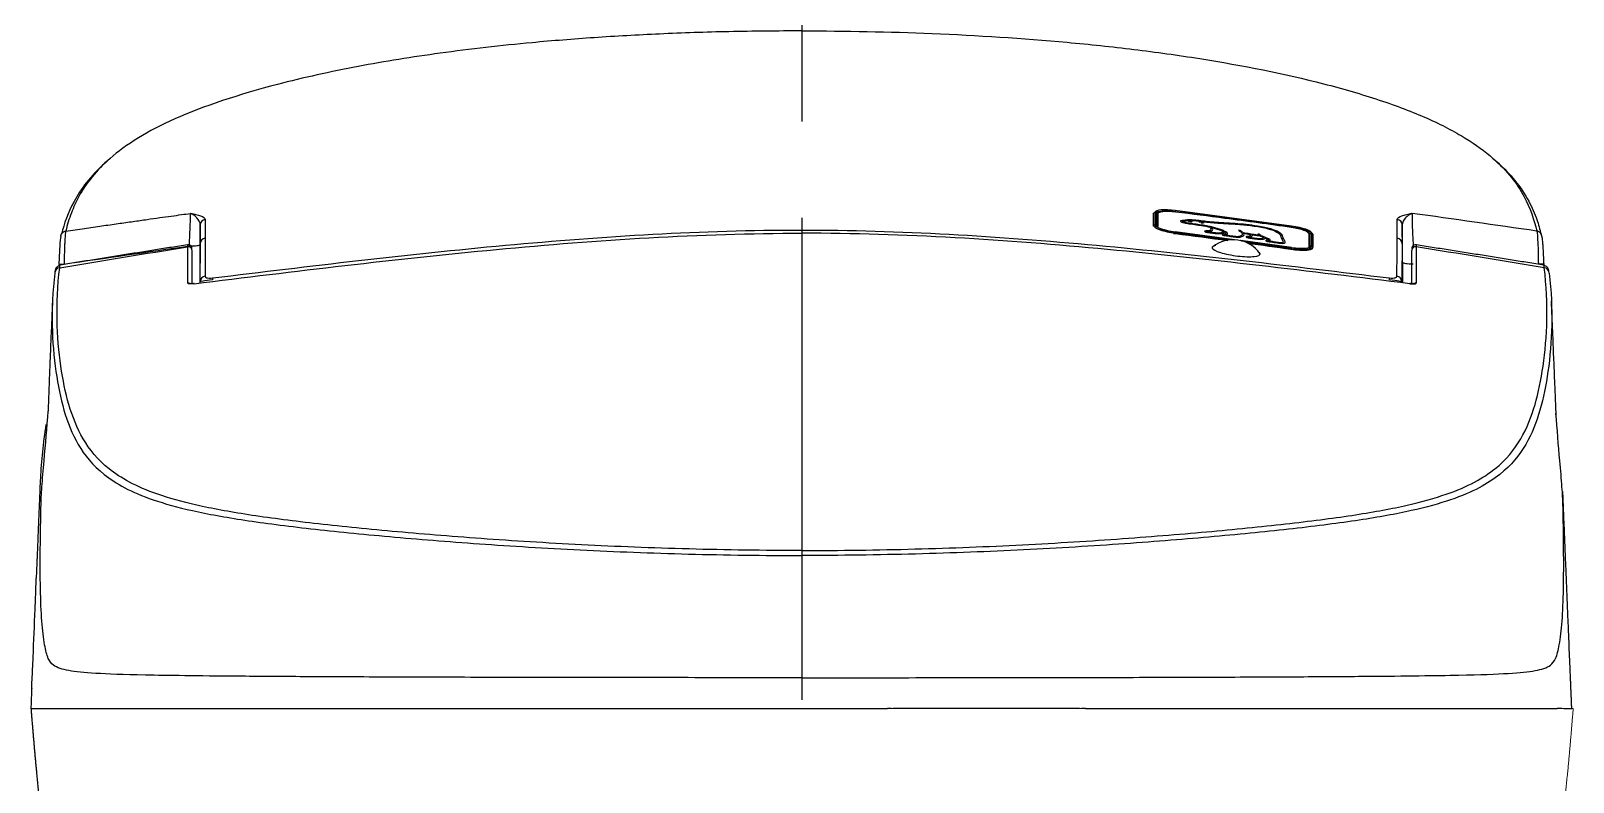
# Model space of a CAD drawing. Extents: x 3004 to 9384, y -52 to 2475.
# Drawn here: x 7948.4 to 8348.8, y 655.8 to 850.7 of the extents above; entities that cross this region are included whole.
import ezdxf

# ---------------------------------------------------------------- set-up
doc = ezdxf.new("R2010")
doc.units = 0
doc.header["$LTSCALE"] = 20
doc.header["$MEASUREMENT"] = 0
doc.linetypes.add('CENTER', pattern=[2, 1.25, -0.25, 0.25, -0.25])
doc.layers.get('0').update_dxf_attribs({"linetype": 'CONTINUOUS'})
doc.layers.add('1', color=7, linetype='CONTINUOUS')

msp = doc.modelspace()

# ---------------------------------------------------------------- linework, layer by layer
at = {"color": 1, "linetype": 'CENTER', "ltscale": 5}
msp.add_line((8148.6, 277.18), (8148.6, 865.82), dxfattribs=at)
at = {"layer": '1', "color": 0, "linetype": 'Continuous'}
for p, q in [((8148.55, 850.72), (8148.55, 850.72)), ((7992.37, 795.51), (7992.28, 785.33)), ((8304.36, 795.51), (8304.45, 785.38)), ((7990.82, 785.17), (7990.79, 785.14)), ((8306.35, 785.14), (8306.32, 785.17)), ((8345.18, 674.9), (8345.18, 674.9))]:
    msp.add_line(p, q, dxfattribs=at)
at = {"layer": '1', "color": 0}
for p, q in [((8239.94, 800.09), (8239.94, 803.4)), ((8240.28, 803.69), (8240.28, 800.38)), ((8240.38, 800.37), (8240.38, 803.68)), ((8240.64, 803.39), (8240.64, 800.08)), ((8245.48, 804.1), (8245.44, 803.81)), ((8275.68, 800.08), (8245.48, 804.13)), ((8245.48, 804.12), (8245.48, 804.13)), ((8275.68, 800.07), (8245.48, 804.12)), ((8245.48, 804.1), (8275.68, 800.05)), ((8245.48, 798.56), (8245.44, 798.27)), ((8259.17, 796.43), (8245.44, 798.27)), ((8260.82, 796.53), (8245.48, 798.59)), ((8245.48, 798.58), (8245.48, 798.59)), ((8260.76, 796.53), (8245.48, 798.58)), ((8245.48, 798.56), (8260.57, 796.53)), ((8275.68, 800.05), (8275.64, 799.76)), ((8275.64, 799.76), (8275.64, 799.61)), ((8275.68, 800.07), (8275.68, 800.08)), ((8280.44, 794.66), (8280.44, 797.97)), ((8280.78, 798.26), (8280.78, 794.95)), ((8280.88, 794.94), (8280.88, 798.25)), ((8281.14, 797.95), (8281.14, 794.65)), ((8275.68, 794.54), (8262.44, 796.31)), ((8275.68, 794.53), (8262.51, 796.3)), ((8262.69, 796.25), (8275.68, 794.51)), ((8275.64, 794.22), (8264.01, 795.78)), ((8275.68, 794.51), (8275.64, 794.22)), ((8275.68, 794.53), (8275.68, 794.54))]:
    msp.add_line(p, q, dxfattribs=at)
msp.add_arc((8260.51, 788.08), 8.46, 35.3662, 128.832, dxfattribs=at)
at = {"layer": '1', "color": 0, "linetype": 'Continuous'}
for centre, major_axis, ratio, start_param, end_param in [((7993.88, 800.36), (-1.5, 0), 0.973427, 4.859971, 6.276869), ((8302.89, 800.36), (1.5, -0.01), 0.973426, 0.015724, 1.432621), ((7993.87, 795.5), (-1.5, 0), 0.974796, 4.862351, 6.276701), ((8302.86, 795.5), (1.5, -0.01), 0.974795, 0.01614, 1.43049), ((7989.25, 794.25), (1, 0), 1, 6.283193, 8.022508), ((7989.25, 793.72), (1, 0), 0.975258, 0, 1.720343), ((8307.89, 794.25), (1, 0), 1, 1.398595, 3.14158), ((8307.89, 793.72), (-1, 0), 0.975258, 4.562842, 6.283185), ((7956.13, 787.84), (1.49, -0.18), 0.973707, 1.842181, 3.217637), ((8341.02, 787.84), (-1.49, -0.18), 0.973707, 3.065548, 4.441004), ((7989.25, 784.33), (1, 0), 0.977855, 1.037368, 1.722357), ((7993.84, 785.65), (-1.5, 0), 0.977469, 4.86611, 6.277467), ((7995.85, 785.17), (0.18, -1.49), 0.14994, 3.353164, 3.990729), ((8300.78, 785.17), (-0.18, -1.49), 0.147825, 2.292193, 2.929758), ((8302.8, 785.65), (1.5, -0.01), 0.977468, 0.015924, 1.427281), ((8307.89, 784.33), (-1, 0), 0.977855, 4.560828, 5.23645)]:
    msp.add_ellipse(centre, major_axis=major_axis, ratio=ratio, start_param=start_param, end_param=end_param, dxfattribs=at)
at = {"layer": '1', "color": 0}
for centre, major_axis, ratio, start_param, end_param in [((8240.24, 803.4), (-0.3, 0), 0.977176, 4.582108, 6.283185), ((8245.48, 802.99), (-5.2, 0.73), 0.21337, 4.742381, 6.313177), ((8245.48, 802.99), (-5.1, 0.72), 0.21337, 4.742381, 6.313177), ((8240.34, 803.39), (-0.3, 0), 0.977176, 3.141593, 4.582108), ((8245.44, 802.7), (-4.8, 0.72), 0.226137, 4.746368, 6.317164), ((8240.93, 803.06), (-0.2, 0), 0.97707, 4.596932, 6.283185), ((8240.24, 800.09), (0.3, 0), 0.977176, 1.440515, 3.141593), ((8245.44, 799.4), (-5.5, 0.73), 0.202145, 0.02673, 1.597527), ((8245.48, 799.69), (-5.2, 0.73), 0.21337, 0.029992, 1.600788), ((8240.34, 800.08), (-0.3, 0), 0.977176, 3.141593, 4.582108), ((8245.48, 799.69), (-5.1, 0.72), 0.21337, 0.029992, 1.600788), ((8245.44, 799.4), (-4.8, 0.72), 0.226137, 0.033979, 0.227555), ((8245.44, 799.4), (-4.8, 0.72), 0.226137, 0.642172, 1.604775), ((8275.64, 798.65), (-5.5, 0.73), 0.202145, 3.565072, 4.739119), ((8275.68, 798.94), (-5.2, 0.73), 0.21337, 3.171585, 4.742381), ((8275.68, 798.94), (-5.1, 0.72), 0.21337, 3.171585, 4.742381), ((8275.64, 798.65), (-4.8, 0.72), 0.226137, 3.175571, 4.518381), ((8275.64, 797.56), (-4.8, 0.67), 0.21337, 3.171585, 3.515073), ((8280.16, 797.85), (-0.2, 0), 0.97617, 3.141593, 4.572097), ((8280.74, 797.97), (-0.3, 0), 0.977176, 4.582108, 6.283185), ((8280.84, 797.95), (0.3, 0), 0.977176, 0, 1.440515), ((8275.64, 798.65), (-5.5, 0.73), 0.202145, 3.168323, 3.416461), ((8275.64, 795.35), (-5.5, 0.73), 0.202145, 1.597527, 3.168323), ((8275.68, 795.64), (-5.1, 0.72), 0.21337, 1.600788, 3.171585), ((8275.68, 795.64), (-5.2, 0.73), 0.21337, 1.600788, 3.171585), ((8280.74, 794.66), (-0.3, 0), 0.977176, 4.582108, 6.283185), ((8280.84, 794.65), (-0.3, 0), 0.977176, 3.141593, 4.582108)]:
    msp.add_ellipse(centre, major_axis=major_axis, ratio=ratio, start_param=start_param, end_param=end_param, dxfattribs=at)
at = {"layer": '1', "color": 0, "linetype": 'Continuous'}
for points, knots in [([(8148.55, 850.72), (8142.24, 850.68), (8129.92, 850.6), (8111.91, 849.98), (8094.85, 849.03), (8075.77, 847.5), (8055.16, 845.17), (8032.89, 841.59), (8008.62, 836.27), (7988.72, 829.7), (7975.69, 822.86), (7968.78, 817.78), (7963.94, 812.68), (7961.33, 808.74), (7959.78, 805.64), (7958.87, 803.43), (7958.08, 801.12), (7957.68, 799.58), (7957.47, 798.78)], [0, 0, 0, 0, 0.066982, 0.130716, 0.191334, 0.248966, 0.335776, 0.415755, 0.499002, 0.623838, 0.68452, 0.749311, 0.808177, 0.874762, 0.902999, 0.933262, 0.965585, 1, 1, 1, 1]), ([(8148.55, 850.72), (8159.87, 850.72), (8171.14, 850.5), (8194.11, 849.56), (8205.81, 848.82), (8223.2, 847.23), (8228.97, 846.62), (8240.46, 845.22), (8246.2, 844.42), (8263.03, 841.75), (8273.82, 839.61), (8289.01, 835.7), (8293.91, 834.28), (8302.93, 831.29), (8307.09, 829.7), (8312.73, 827.21), (8314.52, 826.35), (8317.82, 824.63), (8319.34, 823.77), (8323.55, 821.18), (8325.89, 819.46), (8329.83, 816.02), (8331.43, 814.32), (8334.06, 811.02), (8335.1, 809.41), (8337.66, 804.69), (8338.65, 801.68), (8339.33, 798.78)], [0, 0, 0, 0, 0.119755, 0.119755, 0.245504, 0.245504, 0.308379, 0.308379, 0.371254, 0.371254, 0.497003, 0.497003, 0.559878, 0.559878, 0.622752, 0.622752, 0.65419, 0.65419, 0.685627, 0.685627, 0.748501, 0.748501, 0.811376, 0.811376, 0.874251, 0.874251, 1, 1, 1, 1]), ([(7968.12, 816.83), (7967.99, 816.72), (7967.87, 816.62), (7965.77, 814.76), (7964.17, 813.04), (7961.53, 809.7), (7960.49, 808.08), (7958.03, 803.54), (7957.04, 800.72), (7956.35, 798)], [0, 0, 0, 0, 0.015866, 0.015866, 0.27074, 0.27074, 0.525615, 0.525615, 1, 1, 1, 1]), ([(8328.8, 816.86), (8328.92, 816.75), (8330.82, 815.09), (8334.15, 811.57), (8337.35, 806.63), (8339.36, 801.98), (8340.11, 799.23), (8340.44, 797.99)], [0, 0, 0, 0, 0.015109, 0.244573, 0.525137, 0.784824, 1, 1, 1, 1]), ([(7957.47, 798.78), (7959.08, 799.01), (7962.21, 799.47), (7966.74, 800.12), (7970.97, 800.72), (7974.88, 801.28), (7978.48, 801.79), (7981.77, 802.25), (7984.74, 802.67), (7987.4, 803.04), (7989.07, 803.27), (7989.86, 803.37)], [0, 0, 0, 0, 0.14962, 0.289664, 0.420105, 0.540919, 0.652086, 0.753591, 0.845419, 0.927558, 1, 1, 1, 1]), ([(7989.55, 794.92), (7989.65, 796.92), (7989.73, 798.81), (7989.84, 801.82), (7989.87, 802.91), (7989.86, 803.37)], [0, 0, 0, 0, 0.5, 0.5, 1, 1, 1, 1]), ([(7989.86, 803.37), (7989.91, 803.38), (7989.92, 803.36), (7989.98, 803.35), (7990.01, 803.34), (7990.11, 803.33), (7990.17, 803.32), (7990.35, 803.28), (7990.47, 803.26), (7990.82, 803.19), (7991.05, 803.14), (7991.72, 802.99), (7992.13, 802.88), (7993.18, 802.5), (7993.67, 802.19), (7993.67, 801.8)], [0, 0, 0, 0, 0.015625, 0.015625, 0.03125, 0.03125, 0.0625, 0.0625, 0.125, 0.125, 0.25, 0.25, 0.5, 0.5, 1, 1, 1, 1]), ([(7992.38, 800.37), (7992.39, 801.04), (7992.01, 801.66), (7991.29, 802.44), (7991.03, 802.67), (7990.6, 802.97), (7990.46, 803.07), (7990.24, 803.19), (7990.16, 803.23), (7990.05, 803.29), (7990.01, 803.3), (7989.96, 803.33), (7989.94, 803.34), (7989.9, 803.35), (7989.91, 803.38), (7989.86, 803.37)], [0, 0, 0, 0, 0.5, 0.5, 0.75, 0.75, 0.875, 0.875, 0.9375, 0.9375, 0.96875, 0.96875, 0.984375, 0.984375, 1, 1, 1, 1]), ([(8303.11, 801.8), (8303.11, 802.19), (8303.6, 802.5), (8304.66, 802.88), (8305.07, 802.99), (8305.73, 803.14), (8305.96, 803.19), (8306.32, 803.26), (8306.44, 803.28), (8306.62, 803.32), (8306.68, 803.33), (8306.78, 803.34), (8306.81, 803.35), (8306.87, 803.36), (8306.88, 803.38), (8306.94, 803.37)], [0, 0, 0, 0, 0.5, 0.5, 0.75, 0.75, 0.875, 0.875, 0.9375, 0.9375, 0.96875, 0.96875, 0.984375, 0.984375, 1, 1, 1, 1]), ([(8306.94, 803.37), (8306.88, 803.38), (8306.89, 803.35), (8306.86, 803.34), (8306.83, 803.33), (8306.78, 803.3), (8306.74, 803.29), (8306.63, 803.23), (8306.55, 803.19), (8306.33, 803.07), (8306.19, 802.97), (8305.76, 802.67), (8305.49, 802.44), (8304.77, 801.66), (8304.39, 801.04), (8304.39, 800.37)], [0, 0, 0, 0, 0.015625, 0.015625, 0.03125, 0.03125, 0.0625, 0.0625, 0.125, 0.125, 0.25, 0.25, 0.5, 0.5, 1, 1, 1, 1]), ([(8306.94, 803.37), (8306.92, 802.91), (8306.94, 801.82), (8307.04, 798.81), (8307.12, 796.91), (8307.22, 794.92)], [0, 0, 0, 0, 0.5, 0.5, 1, 1, 1, 1]), ([(7956.2, 797.4), (7956.1, 796.97), (7955.99, 796.03), (7955.81, 793.44), (7955.73, 791.81), (7955.67, 790.09)], [0, 0, 0, 0, 0.5, 0.5, 1, 1, 1, 1]), ([(7957.47, 798.78), (7957.42, 798.47), (7957.31, 797.81), (7957.22, 796.29), (7957.16, 795.02), (7957.13, 794.18), (7957.1, 793.1), (7957.08, 791.76), (7957.07, 790.76), (7957.06, 790.23)], [0, 0, 0, 0, 0.237985, 0.498466, 0.56293, 0.646525, 0.748442, 0.867111, 1, 1, 1, 1]), ([(7990.79, 785.14), (8016.81, 788.32), (8042.94, 791.54), (8095.6, 796.5), (8122.03, 798.23), (8148.57, 798.23)], [0, 0, 0, 0, 0.5, 0.5, 1, 1, 1, 1]), ([(7992.38, 800.37), (7992.38, 800.18), (7992.38, 799.98), (7992.38, 799.58), (7992.38, 799.37), (7992.37, 798.76), (7992.37, 798.34), (7992.36, 797.07), (7992.35, 796.19), (7992.34, 795.28)], [0, 0, 0, 0, 0.125, 0.125, 0.25, 0.25, 0.5, 0.5, 1, 1, 1, 1]), ([(7995.62, 786.62), (8020.8, 789.69), (8046.11, 792.77), (8097.04, 797.45), (8122.64, 799.06), (8148.3, 799.06)], [0, 0, 0, 0, 0.5, 0.5, 1, 1, 1, 1]), ([(8148.3, 799.06), (8173.96, 799.06), (8199.57, 797.45), (8250.5, 792.77), (8275.81, 789.69), (8301, 786.62)], [0, 0, 0, 0, 0.5, 0.5, 1, 1, 1, 1]), ([(8306.35, 785.14), (8280.34, 788.32), (8254.21, 791.54), (8201.54, 796.5), (8175.12, 798.23), (8148.57, 798.23)], [0, 0, 0, 0, 0.5, 0.5, 1, 1, 1, 1]), ([(8304.47, 790.66), (8304.46, 791.5), (8304.45, 792.33), (8304.44, 793.58), (8304.44, 794.21), (8304.43, 794.83), (8304.43, 795.15), (8304.43, 795.25), (8304.43, 795.46), (8304.43, 795.56), (8304.42, 796.49), (8304.41, 797.3), (8304.4, 798.48), (8304.4, 798.87), (8304.39, 799.64), (8304.39, 800.01), (8304.39, 800.37)], [0, 0, 0, 0, 0.25, 0.25, 0.375, 0.4375, 0.4375, 0.46875, 0.46875, 0.5, 0.5, 0.75, 0.75, 0.875, 0.875, 1, 1, 1, 1]), ([(8339.33, 798.78), (8339.43, 798.29), (8339.52, 797.19), (8339.66, 794.16), (8339.7, 792.24), (8339.72, 790.23)], [0, 0, 0, 0, 0.5, 0.5, 1, 1, 1, 1]), ([(8340.6, 797.4), (8340.62, 797.27), (8340.67, 797.03), (8340.74, 796.43), (8340.82, 795.68), (8340.91, 794.46), (8341.02, 792.63), (8341.08, 790.94), (8341.11, 790.09)], [0, 0, 0, 0, 0.126081, 0.249489, 0.373141, 0.49994, 0.749855, 1, 1, 1, 1]), ([(7989.55, 794.92), (7990.3, 794.92), (7991.02, 794.96), (7992.04, 795.09), (7992.34, 795.19), (7992.34, 795.28)], [0, 0, 0, 0, 0.5, 0.5, 1, 1, 1, 1]), ([(7990.25, 785.12), (7990.25, 785.3), (7990.25, 785.49), (7990.25, 788.29), (7990.25, 790.97), (7990.25, 793.72)], [0, 0, 0, 0, 0.064886, 0.064886, 1, 1, 1, 1]), ([(8306.89, 785.12), (8306.89, 785.3), (8306.89, 785.48), (8306.89, 788.29), (8306.89, 790.97), (8306.89, 793.72)], [0, 0, 0, 0, 0.065013, 0.065013, 1, 1, 1, 1]), ([(8307.22, 794.95), (8307.22, 794.93), (8307.22, 794.9), (8307.22, 794.88), (8307.22, 794.75), (8307.22, 794.59), (8307.23, 794.43)], [0, 0, 0, 0, 0.000123, 0.000123, 0.000123, 1, 1, 1, 1]), ([(7955.99, 789.85), (7955.92, 789.85), (7955.7, 789.83), (7955.38, 789.64), (7955.09, 789.38), (7954.92, 789.13), (7954.82, 788.92), (7954.75, 788.7), (7954.69, 788.39), (7954.65, 788.19), (7954.62, 787.84), (7954.62, 787.82)], [0, 0, 0, 0, 0.032591, 0.109736, 0.175465, 0.234535, 0.294695, 0.376856, 0.544443, 0.964316, 1, 1, 1, 1]), ([(8304.47, 790.66), (8304.47, 790.57), (8304.77, 790.47), (8305.79, 790.34), (8306.51, 790.3), (8307.26, 790.3)], [0, 0, 0, 0, 0.5, 0.5, 1, 1, 1, 1]), ([(8342.48, 788.17), (8342.47, 788.28), (8342.44, 788.52), (8342.39, 788.73), (8342.27, 789.06), (8342.04, 789.41), (8341.66, 789.73), (8341.35, 789.83), (8341.16, 789.87)], [0, 0, 0, 0, 0.297445, 0.558507, 0.688585, 0.787127, 0.889914, 1, 1, 1, 1]), ([(7990.79, 785.14), (7990.74, 785.14), (7990.68, 785.13), (7990.42, 785.1), (7990.21, 785.09), (7989.84, 785.08), (7989.67, 785.09), (7989.4, 785.12), (7989.29, 785.14), (7989.14, 785.21), (7989.1, 785.25), (7989.1, 785.3)], [0, 0, 0, 0, 0.058388, 0.058388, 0.287997, 0.287997, 0.52184, 0.52184, 0.761124, 0.761124, 1, 1, 1, 1]), ([(7990.59, 785.15), (7990.45, 785.13), (7990.19, 785.11), (7989.9, 785.12), (7989.76, 785.13), (7989.7, 785.15), (7989.73, 785.14)], [0, 0, 0, 0, 0.295168, 0.613792, 0.85106, 1, 1, 1, 1]), ([(7995.56, 786.14), (7994.53, 786.01), (7993.65, 785.89), (7992.58, 785.72), (7992.34, 785.68), (7992.34, 785.65)], [0, 0, 0, 0, 0.5, 0.5, 1, 1, 1, 1]), ([(7993.62, 787.09), (7993.62, 786.93), (7993.73, 786.79), (7994.33, 786.59), (7994.87, 786.53), (7995.62, 786.62)], [0, 0, 0, 0, 0.5, 0.5, 1, 1, 1, 1]), ([(8301, 786.62), (8301.75, 786.53), (8302.29, 786.59), (8302.9, 786.79), (8303.01, 786.93), (8303.01, 787.09)], [0, 0, 0, 0, 0.5, 0.5, 1, 1, 1, 1]), ([(8304.29, 785.65), (8304.29, 785.68), (8304.05, 785.72), (8302.97, 785.89), (8302.09, 786.01), (8301.06, 786.14)], [0, 0, 0, 0, 0.5, 0.5, 1, 1, 1, 1]), ([(8306.35, 785.14), (8306.41, 785.14), (8306.46, 785.13), (8306.73, 785.1), (8306.93, 785.09), (8307.3, 785.08), (8307.47, 785.09), (8307.75, 785.12), (8307.86, 785.14), (8308.01, 785.21), (8308.04, 785.25), (8308.04, 785.3)], [0, 0, 0, 0, 0.058388, 0.058388, 0.287997, 0.287997, 0.52184, 0.52184, 0.761124, 0.761124, 1, 1, 1, 1]), ([(8307.42, 785.14), (8307.36, 785.13), (8307.19, 785.12), (8306.9, 785.12), (8306.65, 785.14), (8306.5, 785.15)], [0, 0, 0, 0, 0.431983, 0.699099, 1, 1, 1, 1]), ([(7954.02, 780.64), (7953.93, 778.42), (7953.75, 774.2), (7953.51, 768.58), (7953.31, 763.72), (7953.15, 759.63), (7953.03, 756.33), (7952.95, 753.9), (7952.91, 752.5), (7952.9, 752.16), (7952.89, 752.11)], [0, 0, 0, 0, 0.107216, 0.217795, 0.334519, 0.459494, 0.594273, 0.740029, 0.897698, 1, 1, 1, 1]), ([(8344.33, 751.12), (8344.34, 751.09), (8344.33, 751.5), (8344.27, 753.2), (8344.14, 756.25), (8343.96, 760.55), (8343.73, 766.08), (8343.45, 772.84), (8343.24, 777.9), (8343.12, 780.64)], [0, 0, 0, 0, 0.130078, 0.265735, 0.400609, 0.538494, 0.682698, 0.835872, 1, 1, 1, 1]), ([(7954.92, 762.35), (7955.42, 758.83), (7956.08, 755.5), (7957.92, 749.19), (7959.09, 746.23), (7962.34, 740.66), (7964.43, 738.05), (7970.48, 733.24), (7974.42, 731.05), (7983.08, 728.09), (7986.45, 727.15), (7994.35, 725.39), (7998.85, 724.57), (8009.06, 723.02), (8014.77, 722.29), (8027.41, 720.86), (8034.27, 720.18), (8048.84, 718.88), (8056.59, 718.25), (8073.1, 717.09), (8081.95, 716.54), (8100.11, 715.63), (8109.47, 715.27), (8128.74, 714.76), (8138.66, 714.63), (8148.57, 714.63)], [0, 0, 0, 0, 0.125, 0.125, 0.25, 0.25, 0.375, 0.375, 0.5, 0.5, 0.5625, 0.5625, 0.625, 0.625, 0.6875, 0.6875, 0.75, 0.75, 0.8125, 0.8125, 0.875, 0.875, 0.9375, 0.9375, 1, 1, 1, 1]), ([(8148.57, 715.93), (8138.72, 715.93), (8128.85, 716.06), (8109.69, 716.58), (8100.39, 716.95), (8082.34, 717.87), (8073.54, 718.42), (8057.14, 719.6), (8049.45, 720.23), (8034.98, 721.55), (8028.17, 722.24), (8015.63, 723.67), (8009.97, 724.41), (7999.84, 725.98), (7995.38, 726.8), (7987.55, 728.58), (7984.21, 729.53), (7975.63, 732.5), (7971.72, 734.7), (7965.71, 739.5), (7963.63, 742.1), (7960.38, 747.67), (7959.21, 750.63), (7957.37, 756.92), (7956.7, 760.24), (7956.2, 763.75)], [0, 0, 0, 0, 0.0625, 0.0625, 0.125, 0.125, 0.1875, 0.1875, 0.25, 0.25, 0.3125, 0.3125, 0.375, 0.375, 0.4375, 0.4375, 0.5, 0.5, 0.625, 0.625, 0.75, 0.75, 0.875, 0.875, 1, 1, 1, 1]), ([(8148.57, 715.93), (8158.43, 715.93), (8168.29, 716.06), (8187.46, 716.58), (8196.76, 716.95), (8214.81, 717.87), (8223.61, 718.42), (8240, 719.6), (8247.69, 720.23), (8262.16, 721.55), (8268.98, 722.24), (8281.52, 723.67), (8287.18, 724.41), (8297.31, 725.98), (8301.76, 726.8), (8309.59, 728.58), (8312.93, 729.53), (8321.51, 732.5), (8325.43, 734.7), (8331.44, 739.5), (8333.52, 742.1), (8336.76, 747.67), (8337.94, 750.63), (8339.78, 756.92), (8340.44, 760.24), (8340.94, 763.75)], [0, 0, 0, 0, 0.0625, 0.0625, 0.125, 0.125, 0.1875, 0.1875, 0.25, 0.25, 0.3125, 0.3125, 0.375, 0.375, 0.4375, 0.4375, 0.5, 0.5, 0.625, 0.625, 0.75, 0.75, 0.875, 0.875, 1, 1, 1, 1]), ([(8342.22, 762.35), (8341.73, 758.83), (8341.06, 755.5), (8339.23, 749.19), (8338.05, 746.23), (8334.81, 740.66), (8332.72, 738.05), (8326.67, 733.24), (8322.72, 731.05), (8314.07, 728.09), (8310.69, 727.15), (8302.79, 725.39), (8298.3, 724.57), (8288.08, 723.02), (8282.37, 722.29), (8269.74, 720.86), (8262.87, 720.18), (8248.3, 718.88), (8240.56, 718.25), (8224.05, 717.09), (8215.19, 716.54), (8197.03, 715.63), (8187.68, 715.27), (8168.4, 714.76), (8158.48, 714.63), (8148.57, 714.63)], [0, 0, 0, 0, 0.125, 0.125, 0.25, 0.25, 0.375, 0.375, 0.5, 0.5, 0.5625, 0.5625, 0.625, 0.625, 0.6875, 0.6875, 0.75, 0.75, 0.8125, 0.8125, 0.875, 0.875, 0.9375, 0.9375, 1, 1, 1, 1]), ([(7952.32, 748.57), (7951.51, 743.8), (7951.13, 739.13), (7950.83, 733.73), (7950.78, 732.85), (7950.7, 730.74)], [0, 0, 0, 0, 0.83666, 0.83666, 1, 1, 1, 1]), ([(7951.05, 728.15), (7951.07, 729), (7951.15, 730.5), (7951.43, 734.36), (7951.64, 736.73), (7951.85, 739.21)], [0, 0, 0, 0, 0.5, 0.5, 1, 1, 1, 1]), ([(8346.1, 728.15), (8346.08, 729), (8346, 730.5), (8345.71, 734.36), (8345.51, 736.73), (8345.3, 739.21)], [0, 0, 0, 0, 0.5, 0.5, 1, 1, 1, 1]), ([(7951.99, 691.49), (7951.68, 693.19), (7951.44, 695.19), (7951.08, 700.05), (7950.97, 702.88), (7950.84, 709.2), (7950.83, 712.67), (7950.89, 720.09), (7950.96, 724.08), (7951.05, 728.15)], [0, 0, 0, 0, 0.25, 0.25, 0.5, 0.5, 0.75, 0.75, 1, 1, 1, 1]), ([(8345.15, 691.49), (8345.47, 693.19), (8345.71, 695.19), (8346.06, 700.05), (8346.18, 702.88), (8346.3, 709.2), (8346.31, 712.67), (8346.26, 720.09), (8346.19, 724.08), (8346.1, 728.15)], [0, 0, 0, 0, 0.25, 0.25, 0.5, 0.5, 0.75, 0.75, 1, 1, 1, 1]), ([(7949.52, 700.74), (7949.61, 702.86), (7949.68, 704.92), (7949.78, 707.87), (7949.82, 708.75), (7949.79, 708.74)], [0, 0, 0, 0, 0.5, 0.5, 1, 1, 1, 1]), ([(8148.57, 682.93), (8138.55, 682.93), (8128.65, 682.93), (8109.33, 682.95), (8099.87, 682.96), (8085.98, 682.98), (8081.4, 682.99), (8072.55, 683), (8068.25, 683.01), (8055.71, 683.04), (8047.82, 683.07), (8032.91, 683.12), (8025.88, 683.15), (8013.14, 683.22), (8007.35, 683.26), (7996.95, 683.34), (7992.32, 683.39), (7984.37, 683.49), (7981.02, 683.55), (7972.34, 683.73), (7968.35, 683.86), (7962.18, 684.23), (7960, 684.46), (7956.55, 685.09), (7955.27, 685.44), (7953.75, 686.61), (7953.31, 687.11), (7952.56, 688.79), (7952.25, 690.08), (7951.99, 691.49)], [0, 0, 0, 0, 0.0625, 0.0625, 0.125, 0.125, 0.15625, 0.15625, 0.1875, 0.1875, 0.25, 0.25, 0.3125, 0.3125, 0.375, 0.375, 0.4375, 0.4375, 0.5, 0.5, 0.625, 0.625, 0.75, 0.75, 0.875, 0.875, 0.9375, 0.9375, 1, 1, 1, 1]), ([(8148.57, 682.93), (8158.59, 682.93), (8168.49, 682.93), (8187.82, 682.95), (8197.28, 682.96), (8211.17, 682.98), (8215.75, 682.99), (8224.59, 683), (8228.89, 683.01), (8241.44, 683.04), (8249.33, 683.07), (8264.24, 683.12), (8271.26, 683.15), (8284.01, 683.22), (8289.8, 683.26), (8300.2, 683.34), (8304.83, 683.39), (8312.78, 683.49), (8316.13, 683.55), (8324.8, 683.73), (8328.79, 683.86), (8334.97, 684.23), (8337.15, 684.46), (8340.6, 685.09), (8341.88, 685.44), (8343.4, 686.61), (8343.84, 687.11), (8344.59, 688.79), (8344.89, 690.08), (8345.15, 691.49)], [0, 0, 0, 0, 0.0625, 0.0625, 0.125, 0.125, 0.15625, 0.15625, 0.1875, 0.1875, 0.25, 0.25, 0.3125, 0.3125, 0.375, 0.375, 0.4375, 0.4375, 0.5, 0.5, 0.625, 0.625, 0.75, 0.75, 0.875, 0.875, 0.9375, 0.9375, 1, 1, 1, 1]), ([(7948.62, 680.24), (7948.65, 680.23), (7948.68, 681.11), (7948.82, 684.06), (7948.92, 686.13), (7949, 688.24)], [0, 0, 0, 0, 0.5, 0.5, 1, 1, 1, 1]), ([(7948.41, 674.9), (7948.99, 674.9), (7949.68, 674.9), (7951.19, 674.9), (7951.97, 674.9), (7953.8, 674.9), (7954.85, 674.9), (7957.37, 674.9), (7958.84, 674.9), (7962.42, 674.9), (7964.53, 674.9), (7969.7, 674.9), (7972.76, 674.9), (7980.2, 674.9), (7984.59, 674.9), (7994.93, 674.9), (8000.89, 674.9), (8014.2, 674.9), (8021.52, 674.9), (8037.41, 674.9), (8045.99, 674.9), (8064.29, 674.9), (8074.01, 674.9), (8094.32, 674.9), (8104.91, 674.9), (8126.54, 674.9), (8137.57, 674.9), (8148.6, 674.9)], [0.3838469, 0.3838469, 0.3838469, 0.3838469, 0.44045, 0.44045, 0.4870792, 0.4870792, 0.5337083, 0.5337083, 0.5803375, 0.5803375, 0.6269667, 0.6269667, 0.6735958, 0.6735958, 0.720225, 0.720225, 0.7668542, 0.7668542, 0.8134833, 0.8134833, 0.8601125, 0.8601125, 0.9067417, 0.9067417, 0.9533708, 0.9533708, 1, 1, 1, 1]), ([(8171.77, 674.9), (8171.75, 674.9), (8171.72, 674.9), (8171.68, 674.9), (8171.62, 674.9), (8171.48, 674.9), (8171.4, 674.9), (8171.21, 674.9), (8171.1, 674.9), (8170.92, 674.9), (8170.84, 674.9), (8170.77, 674.9)], [0, 0, 0, 0, 0.215041, 0.215041, 0.430083, 0.430083, 0.64511, 0.64511, 0.860106, 0.860106, 1, 1, 1, 1]), ([(8220.63, 674.9), (8216.24, 674.9), (8205.68, 674.9), (8189.54, 674.9), (8177.8, 674.9), (8172.25, 674.9)], [0, 0, 0, 0, 0.274583, 0.657416, 1, 1, 1, 1]), ([(8222.14, 674.9), (8222.03, 674.9), (8221.91, 674.9), (8221.7, 674.9), (8221.6, 674.9), (8221.43, 674.9), (8221.35, 674.9), (8221.23, 674.9), (8221.19, 674.9), (8221.16, 674.9), (8221.14, 674.9)], [0, 0, 0, 0, 0.21478, 0.21478, 0.42956, 0.42956, 0.644354, 0.644354, 0.85918, 1, 1, 1, 1]), ([(8222.14, 674.9), (8229.28, 674.9), (8236.43, 674.9), (8277.25, 674.9), (8310.94, 674.9), (8344.62, 674.9)], [0, 0, 0, 0, 0.174967, 0.174967, 1, 1, 1, 1]), ([(8345.82, 674.9), (8345.74, 674.9), (8345.69, 674.9), (8345.62, 674.9), (8345.45, 674.9), (8345.34, 674.9), (8345.11, 674.9), (8344.98, 674.9), (8344.77, 674.9), (8344.7, 674.9), (8344.62, 674.9)], [0, 0, 0, 0, 0.218915, 0.437831, 0.437831, 0.656735, 0.656735, 0.875753, 0.875753, 1, 1, 1, 1]), ([(8346.94, 674.9), (8347.03, 674.9), (8347.12, 674.9), (8347.58, 674.9), (8347.85, 674.9), (8348.19, 674.9), (8348.31, 674.9), (8348.38, 674.9), (8348.4, 674.9)], [0, 0, 0, 0, 0.116222, 0.116222, 0.643196, 0.643196, 0.906683, 1, 1, 1, 1]), ([(7949.96, 657.41), (7950.41, 652.57), (7951.37, 642.77), (7952.87, 628.74), (7954.32, 615.87), (7955.62, 604.88), (7956.99, 593.96), (7958.61, 581.76), (7960.54, 568.14), (7962.81, 553.02), (7965.44, 536.44), (7968.39, 518.88), (7971.51, 501.17), (7975.16, 481.33), (7979.32, 459.85), (7983.95, 437.01), (7988.49, 415.56), (7993.04, 394.76), (7997.97, 372.75), (8003.52, 348.39), (8009.56, 322.18), (8013.72, 304.04), (8015.82, 294.9)], [0, 0, 0, 0, 0.043796, 0.089159, 0.128972, 0.163359, 0.195878, 0.230002, 0.266455, 0.305966, 0.348927, 0.395357, 0.441835, 0.486173, 0.549423, 0.609525, 0.666606, 0.721667, 0.782133, 0.849632, 0.924298, 1, 1, 1, 1])]:
    msp.add_open_spline(points, degree=3, knots=knots, dxfattribs=at)
for points, degree in [([(7993.67, 801.8), (7993.66, 800.16), (7993.66, 798.54), (7993.65, 796.94)], 3), ([(8303.08, 796.94), (8303.09, 798.54), (8303.1, 800.16), (8303.11, 801.8)], 3), ([(8339.33, 798.78), (8328.54, 800.35), (8317.75, 801.88), (8306.94, 803.37)], 3), ([(7992.37, 795.51), (7992.37, 797.11), (7992.38, 798.73), (7992.38, 800.37)], 3), ([(7993.65, 796.94), (7993.64, 793.57), (7993.63, 790.28), (7993.62, 787.09)], 3), ([(8303.01, 787.09), (8303.03, 790.28), (8303.06, 793.57), (8303.08, 796.94)], 3), ([(8304.39, 800.37), (8304.38, 798.73), (8304.37, 797.11), (8304.36, 795.51)], 3), ([(7955.9, 789.29), (7966.96, 791.1), (7978.03, 792.92), (7989.1, 794.68)], 3), ([(7989.09, 795.21), (7972.52, 792.64), (7955.98, 789.93)], 2), ([(7957.06, 790.23), (7967.86, 791.81), (7978.7, 793.4), (7989.55, 794.92)], 3), ([(7989.08, 795.24), (7989.11, 795.25), (7989.1, 795.05), (7989.1, 794.68)], 3), ([(7989.1, 794.68), (7989.1, 791.47), (7989.1, 788.34), (7989.1, 785.3)], 3), ([(7992.34, 795.29), (7992.31, 791.96), (7992.28, 788.64), (7992.26, 785.32)], 3), ([(7992.34, 785.65), (7992.35, 788.85), (7992.36, 792.13), (7992.37, 795.51)], 3), ([(8304.36, 795.51), (8304.33, 792.13), (8304.31, 788.85), (8304.29, 785.65)], 3), ([(8308.06, 795.24), (8308.03, 795.25), (8308.05, 795.05), (8308.04, 794.68)], 3), ([(8308.04, 794.68), (8308.04, 791.47), (8308.04, 788.34), (8308.04, 785.3)], 3), ([(8341.25, 789.29), (8330.18, 791.1), (8319.12, 792.92), (8308.04, 794.68)], 3), ([(8341.16, 789.93), (8324.62, 792.61), (8308.05, 795.2)], 2), ([(7956.2, 763.75), (7955.13, 771.33), (7954.74, 779.76), (7955.9, 789.29)], 3), ([(7955.9, 789.29), (7955.93, 789.67), (7955.97, 789.87), (7956, 789.87)], 3), ([(8304.51, 785.37), (8304.5, 787.13), (8304.48, 788.9), (8304.47, 790.66)], 3), ([(8340.94, 763.75), (8342.02, 771.33), (8342.4, 779.76), (8341.25, 789.29)], 3), ([(8341.11, 790.09), (8341.12, 789.92), (8341.12, 789.75), (8341.13, 789.58)], 3), ([(8341.25, 789.29), (8341.21, 789.67), (8341.18, 789.87), (8341.15, 789.87)], 3), ([(7954.63, 787.91), (7953.48, 778.37), (7953.86, 769.93), (7954.92, 762.35)], 3), ([(7990.82, 785.17), (7990.69, 785.15), (7990.59, 785.15)], 2), ([(8306.5, 785.15), (8306.42, 785.15), (8306.32, 785.17)], 2), ([(8342.52, 787.91), (8343.67, 778.37), (8343.29, 769.93), (8342.22, 762.35)], 3), ([(7951.85, 739.21), (7952.22, 743.51), (7952.57, 747.8), (7952.9, 752.1)], 3), ([(8345.3, 739.21), (8344.94, 743.3), (8344.61, 747.39), (8344.29, 751.48)], 3), ([(7950.7, 730.74), (7950.25, 719.73), (7949.79, 708.75)], 2), ([(8347.53, 695.91), (8346.81, 713.48), (8346.08, 731.21)], 2), ([(7949, 688.24), (7949.18, 692.41), (7949.35, 696.58), (7949.52, 700.74)], 3), ([(8347.84, 688.3), (8347.74, 690.84), (8347.63, 693.38), (8347.53, 695.91)], 3), ([(8348.03, 683.77), (8347.97, 685.12), (8347.91, 686.7), (8347.84, 688.3)], 3), ([(8348.4, 674.9), (8348.03, 683.77)], 1), ([(7948.62, 680.25), (7948.41, 674.9)], 1), ([(7948.44, 674.9), (7949.13, 666.15), (7949.96, 657.41)], 2), ([(8148.23, 674.9), (8155.74, 674.9), (8163.26, 674.9), (8170.77, 674.9)], 3), ([(8345.82, 674.9), (8345.82, 674.9), (8345.82, 674.9), (8345.82, 674.9)], 3), ([(8346.35, 674.9), (8346.57, 674.9), (8346.76, 674.9), (8346.94, 674.9)], 3)]:
    msp.add_open_spline(points, degree=degree, dxfattribs=at)
at = {"layer": '1', "color": 0}
for points in [[(8239.78, 803.42), (8239.76, 803.39), (8239.76, 803.36), (8239.76, 803.33)], [(8239.76, 803.33), (8239.76, 802.23), (8239.76, 801.15), (8239.76, 800.07)], [(8240.84, 803.26), (8240.89, 803.3), (8240.96, 803.34), (8241.04, 803.38)], [(8248.27, 801.46), (8248.28, 801.46), (8248.29, 801.47), (8248.3, 801.47)], [(8250, 800.68), (8249.69, 800.72), (8249.37, 800.76), (8249.06, 800.81)], [(8244.99, 798.19), (8245.18, 798.16), (8245.36, 798.14), (8245.54, 798.12)], [(8245.54, 798.12), (8250.08, 797.55), (8254.61, 796.97), (8259.14, 796.36)], [(8264.86, 797.93), (8264.9, 797.88), (8264.94, 797.83), (8264.98, 797.78)], [(8265.48, 797.72), (8265.45, 797.76), (8265.41, 797.8), (8265.38, 797.85)], [(8267.14, 797.71), (8266.89, 797.74), (8266.64, 797.78), (8266.39, 797.81)], [(8272.76, 797.73), (8272.8, 797.62), (8272.83, 797.51), (8272.87, 797.4)], [(8273.39, 797.33), (8273.35, 797.44), (8273.32, 797.55), (8273.28, 797.66)], [(8273.99, 795.99), (8273.86, 796.27), (8273.72, 796.55), (8273.59, 796.83)], [(8280.18, 798.15), (8280.3, 798.05), (8280.36, 797.95), (8280.36, 797.85)], [(8281.27, 794.51), (8281.27, 795.61), (8281.27, 796.72), (8281.27, 797.84)], [(8255.9, 795.02), (8255.29, 794.87), (8255, 794.65), (8255.08, 794.38)], [(8264.04, 795.7), (8267.86, 795.17), (8271.67, 794.63), (8275.49, 794.09)], [(8274.02, 795.86), (8274.01, 795.9), (8274, 795.95), (8273.99, 795.99)]]:
    msp.add_open_spline(points, degree=3, dxfattribs=at)
for points, knots in [([(8240.73, 799.82), (8240.73, 800.27), (8240.73, 800.72), (8240.73, 801.8), (8240.73, 802.43), (8240.73, 803.06)], [0, 0, 0, 0, 0.419827, 0.419827, 1, 1, 1, 1]), ([(8245.55, 803.71), (8244.34, 803.86), (8243.13, 803.89), (8241.44, 803.72), (8240.95, 803.52), (8240.95, 803.26)], [0, 0, 0, 0, 0.5, 0.5, 1, 1, 1, 1]), ([(8240.95, 803.26), (8240.95, 802.63), (8240.95, 802), (8240.95, 800.91), (8240.95, 800.46), (8240.95, 800.01)], [0, 0, 0, 0, 0.580173, 0.580173, 1, 1, 1, 1]), ([(8275.59, 799.73), (8269.84, 800.54), (8264.09, 801.33), (8254.08, 802.65), (8249.82, 803.19), (8245.55, 803.71)], [0, 0, 0, 0, 0.574596, 0.574596, 1, 1, 1, 1]), ([(8247.42, 801.52), (8247.3, 801.51), (8247.05, 801.49), (8246.81, 801.42), (8246.76, 801.31), (8247.06, 801.12), (8247.87, 800.89), (8248.64, 800.77), (8249.02, 800.7)], [0, 0, 0, 0, 0.11509, 0.230429, 0.34789, 0.467009, 0.733118, 1, 1, 1, 1]), ([(8249.06, 800.81), (8248.82, 800.85), (8248.34, 800.93), (8247.74, 801.07), (8247.24, 801.24), (8247.37, 801.31), (8247.43, 801.35)], [0, 0, 0, 0, 0.274173, 0.547854, 0.777677, 1, 1, 1, 1]), ([(8247.82, 801.57), (8247.76, 801.56), (8247.64, 801.54), (8247.49, 801.53), (8247.42, 801.52)], [0, 0, 0, 0, 0.499759, 1, 1, 1, 1]), ([(8247.43, 801.35), (8247.49, 801.36), (8247.6, 801.38), (8247.74, 801.39), (8247.8, 801.39)], [0, 0, 0, 0, 0.50019, 1, 1, 1, 1]), ([(8247.8, 801.39), (8247.89, 801.4), (8248.07, 801.42), (8248.2, 801.44), (8248.27, 801.46)], [0, 0, 0, 0, 0.500825, 1, 1, 1, 1]), ([(8255.22, 801.08), (8254.94, 801.11), (8254.38, 801.16), (8253.19, 801.3), (8251.9, 801.47), (8250.35, 801.65), (8248.82, 801.75), (8248.15, 801.63), (8247.82, 801.57)], [0, 0, 0, 0, 0.10528, 0.210663, 0.44505, 0.585253, 0.794347, 1, 1, 1, 1]), ([(8248.3, 801.47), (8248.44, 801.5), (8248.69, 801.55), (8249.28, 801.58), (8249.92, 801.56), (8250.62, 801.5), (8251.72, 801.38), (8253.21, 801.18), (8255.13, 800.96), (8257.02, 800.83), (8258.83, 800.72), (8260.56, 800.63), (8262.87, 800.47), (8265.94, 800.14), (8269.6, 799.47), (8272.15, 798.54), (8272.56, 797.99), (8272.76, 797.73)], [0, 0, 0, 0, 0.025375, 0.049277, 0.073193, 0.097684, 0.122592, 0.187438, 0.252465, 0.320805, 0.388806, 0.449086, 0.509538, 0.636556, 0.765968, 0.884735, 1, 1, 1, 1]), ([(8248.9, 801.37), (8248.9, 801.37), (8248.9, 801.38), (8248.95, 801.38), (8248.98, 801.38)], [0, 0, 0, 0, 0.495661, 1, 1, 1, 1]), ([(8249.11, 801.26), (8249.06, 801.28), (8248.97, 801.31), (8248.92, 801.35), (8248.9, 801.37)], [0, 0, 0, 0, 0.498515, 1, 1, 1, 1]), ([(8248.98, 801.38), (8249.13, 801.37), (8249.43, 801.35), (8249.73, 801.3), (8249.87, 801.27)], [0, 0, 0, 0, 0.50001, 1, 1, 1, 1]), ([(8249.37, 801.22), (8249.32, 801.22), (8249.23, 801.23), (8249.15, 801.25), (8249.11, 801.26)], [0, 0, 0, 0, 0.499086, 1, 1, 1, 1]), ([(8249.85, 801.24), (8249.78, 801.23), (8249.65, 801.21), (8249.47, 801.21), (8249.37, 801.22)], [0, 0, 0, 0, 0.493472, 1, 1, 1, 1]), ([(8249.87, 801.27), (8249.88, 801.26), (8249.9, 801.25), (8249.87, 801.24), (8249.85, 801.24)], [0, 0, 0, 0, 0.480842, 1, 1, 1, 1]), ([(8251.62, 801.16), (8251.59, 801.17), (8251.54, 801.19), (8251.59, 801.2), (8251.62, 801.21)], [0, 0, 0, 0, 0.499514, 1, 1, 1, 1]), ([(8251.62, 801.21), (8251.77, 801.22), (8252.08, 801.25), (8252.49, 801.17), (8252.7, 801.14)], [0, 0, 0, 0, 0.501556, 1, 1, 1, 1]), ([(8251.85, 801.14), (8251.81, 801.13), (8251.74, 801.13), (8251.66, 801.15), (8251.62, 801.16)], [0, 0, 0, 0, 0.502123, 1, 1, 1, 1]), ([(8252.61, 801.02), (8252.61, 801.03), (8252.61, 801.07), (8252.37, 801.14), (8252.06, 801.16), (8251.92, 801.14), (8251.85, 801.14)], [0, 0, 0, 0, 0.211846, 0.427728, 0.716926, 1, 1, 1, 1]), ([(8252.18, 800.9), (8252.18, 800.91), (8252.16, 800.93), (8252.23, 800.94), (8252.27, 800.94)], [0, 0, 0, 0, 0.499426, 1, 1, 1, 1]), ([(8252.39, 800.86), (8252.35, 800.87), (8252.27, 800.87), (8252.21, 800.89), (8252.18, 800.9)], [0, 0, 0, 0, 0.504168, 1, 1, 1, 1]), ([(8252.27, 800.94), (8252.35, 800.95), (8252.52, 800.96), (8252.58, 801), (8252.61, 801.02)], [0, 0, 0, 0, 0.502069, 1, 1, 1, 1]), ([(8252.97, 800.97), (8252.92, 800.94), (8252.82, 800.88), (8252.54, 800.87), (8252.39, 800.86)], [0, 0, 0, 0, 0.496352, 1, 1, 1, 1]), ([(8252.7, 801.14), (8252.78, 801.11), (8252.95, 801.05), (8252.97, 801), (8252.97, 800.97)], [0, 0, 0, 0, 0.504691, 1, 1, 1, 1]), ([(8273.28, 797.66), (8273.2, 797.81), (8273.02, 798.08), (8272.41, 798.51), (8271.5, 798.94), (8270.26, 799.36), (8268.67, 799.75), (8266.51, 800.15), (8263.87, 800.49), (8260.96, 800.73), (8258.6, 800.86), (8256.92, 800.96), (8255.95, 801.03), (8255.46, 801.07), (8255.22, 801.08)], [0, 0, 0, 0, 0.080701, 0.156804, 0.230035, 0.303372, 0.380893, 0.467195, 0.599942, 0.73113, 0.865542, 0.932769, 0.966386, 1, 1, 1, 1]), ([(8249.02, 800.7), (8249.69, 800.61), (8250.69, 800.47), (8252.02, 800.28), (8252.68, 800.17), (8253.01, 800.12)], [0, 0, 0, 0, 0.500232, 0.749883, 1, 1, 1, 1]), ([(8261.96, 798.91), (8262.08, 798.84), (8262.33, 798.7), (8262.67, 798.43), (8262.93, 798.09), (8262.88, 797.73), (8262.45, 797.5), (8262.02, 797.36), (8261.55, 797.28), (8260.77, 797.41), (8260.02, 797.5), (8259.37, 797.59), (8258.92, 797.65), (8258.64, 797.69), (8258.42, 797.72), (8258.22, 797.76), (8258.16, 797.83), (8258.44, 797.88), (8258.87, 797.93), (8259.27, 798.2), (8258.55, 798.69), (8257.21, 799.18), (8256.1, 799.54), (8254.88, 799.87), (8253.45, 800.18), (8251.79, 800.43), (8250.59, 800.6), (8250, 800.68)], [0, 0, 0, 0, 0.032254, 0.064227, 0.12811, 0.193537, 0.258901, 0.290554, 0.311285, 0.34134, 0.370762, 0.400183, 0.414894, 0.423434, 0.432045, 0.439578, 0.446898, 0.461801, 0.49136, 0.5211, 0.635621, 0.695372, 0.755349, 0.808912, 0.862802, 0.931583, 1, 1, 1, 1]), ([(8253.01, 800.12), (8253.25, 800.08), (8253.72, 800), (8254.16, 799.9), (8254.38, 799.85)], [0, 0, 0, 0, 0.500252, 1, 1, 1, 1]), ([(8253.58, 798.82), (8253.57, 798.82), (8253.55, 798.82), (8253.52, 798.82), (8253.47, 798.82), (8253.38, 798.81), (8253.26, 798.79), (8253.14, 798.76), (8253.12, 798.73), (8253.1, 798.72)], [0, 0, 0, 0, 0.031852, 0.063807, 0.127696, 0.255327, 0.509445, 0.754339, 1, 1, 1, 1]), ([(8253.1, 798.72), (8253.1, 798.7), (8253.11, 798.65), (8253.23, 798.6), (8253.29, 798.57)], [0, 0, 0, 0, 0.493894, 1, 1, 1, 1]), ([(8253.29, 798.57), (8253.37, 798.55), (8253.53, 798.5), (8253.83, 798.45), (8254.17, 798.41), (8254.55, 798.36), (8255.13, 798.28), (8255.83, 798.18), (8257, 798.07), (8257.96, 798.22), (8258.18, 798.44), (8258.28, 798.55)], [0, 0, 0, 0, 0.044581, 0.087373, 0.129874, 0.192177, 0.254482, 0.379088, 0.497743, 0.751501, 1, 1, 1, 1]), ([(8254.38, 799.85), (8254.42, 799.81), (8254.51, 799.72), (8254.6, 799.59), (8254.71, 799.39), (8254.74, 799.14), (8254.53, 798.93), (8254.04, 798.85), (8253.73, 798.83), (8253.58, 798.82)], [0, 0, 0, 0, 0.092467, 0.184491, 0.320503, 0.557104, 0.789425, 0.894706, 1, 1, 1, 1]), ([(8257.92, 798.72), (8257.83, 798.6), (8257.65, 798.37), (8256.66, 798.18), (8255.45, 798.35), (8254.78, 798.43), (8254.29, 798.5), (8254.02, 798.53), (8253.8, 798.56), (8253.63, 798.62), (8253.61, 798.69), (8253.78, 798.69), (8253.89, 798.7)], [0, 0, 0, 0, 0.267867, 0.527232, 0.642659, 0.762448, 0.822343, 0.85199, 0.882257, 0.913512, 0.94395, 1, 1, 1, 1]), ([(8253.89, 798.7), (8254.15, 798.71), (8254.62, 798.74), (8255.06, 798.88), (8255.21, 799.09), (8255.2, 799.37), (8255.03, 799.6), (8254.95, 799.71)], [0, 0, 0, 0, 0.17324, 0.326523, 0.497315, 0.748467, 1, 1, 1, 1]), ([(8254.95, 799.71), (8255.09, 799.67), (8255.37, 799.6), (8255.64, 799.52), (8255.78, 799.48)], [0, 0, 0, 0, 0.500507, 1, 1, 1, 1]), ([(8255.78, 799.48), (8256.18, 799.35), (8256.98, 799.11), (8257.61, 798.85), (8257.92, 798.72)], [0, 0, 0, 0, 0.501057, 1, 1, 1, 1]), ([(8257.68, 797.85), (8257.71, 797.82), (8257.76, 797.76), (8258.14, 797.64), (8259.01, 797.53), (8259.94, 797.4), (8260.89, 797.28), (8261.58, 797.17), (8262.17, 797.18), (8262.81, 797.33), (8263.49, 797.62), (8263.35, 798.01), (8263.28, 798.2)], [0, 0, 0, 0, 0.034262, 0.069302, 0.134685, 0.270605, 0.338561, 0.405109, 0.464781, 0.522496, 0.761048, 1, 1, 1, 1]), ([(8258.15, 797.99), (8258.02, 797.98), (8257.77, 797.96), (8257.71, 797.89), (8257.68, 797.85)], [0, 0, 0, 0, 0.498271, 1, 1, 1, 1]), ([(8258.28, 798.55), (8258.46, 798.43), (8258.81, 798.19), (8258.37, 798.06), (8258.15, 797.99)], [0, 0, 0, 0, 0.501637, 1, 1, 1, 1]), ([(8262.01, 798.98), (8261.97, 798.97), (8261.89, 798.96), (8261.93, 798.93), (8261.96, 798.91)], [0, 0, 0, 0, 0.495821, 1, 1, 1, 1]), ([(8262.32, 798.91), (8262.28, 798.93), (8262.2, 798.96), (8262.08, 798.97), (8262.01, 798.98)], [0, 0, 0, 0, 0.508851, 1, 1, 1, 1]), ([(8263.15, 798.34), (8263.07, 798.42), (8262.94, 798.53), (8262.74, 798.67), (8262.61, 798.75), (8262.51, 798.81), (8262.42, 798.86), (8262.34, 798.9), (8262.32, 798.91)], [0, 0, 0, 0, 0.413086, 0.620256, 0.723861, 0.822092, 0.929843, 1, 1, 1, 1]), ([(8266.39, 797.81), (8265.85, 797.89), (8264.76, 798.05), (8263.69, 798.24), (8263.15, 798.34)], [0, 0, 0, 0, 0.499586, 1, 1, 1, 1]), ([(8263.28, 798.2), (8263.54, 798.15), (8264.07, 798.06), (8264.6, 797.97), (8264.86, 797.93)], [0, 0, 0, 0, 0.5, 1, 1, 1, 1]), ([(8263.85, 797.3), (8263.84, 797.27), (8263.83, 797.23), (8263.97, 797.17), (8264.04, 797.14)], [0, 0, 0, 0, 0.496577, 1, 1, 1, 1]), ([(8264.26, 797.39), (8264.25, 797.39), (8264.24, 797.39), (8264.21, 797.38), (8264.17, 797.38), (8264.1, 797.37), (8264, 797.35), (8263.89, 797.33), (8263.86, 797.31), (8263.85, 797.3)], [0, 0, 0, 0, 0.031579, 0.063289, 0.126696, 0.253451, 0.506462, 0.752461, 1, 1, 1, 1]), ([(8264.04, 797.14), (8264.15, 797.11), (8264.37, 797.04), (8264.8, 796.98), (8265.2, 796.93), (8265.75, 796.85), (8266.42, 796.76), (8267.34, 796.62), (8268.22, 796.63), (8268.63, 796.79), (8268.76, 796.92), (8268.82, 796.98)], [0, 0, 0, 0, 0.064466, 0.128069, 0.192028, 0.255981, 0.383894, 0.511591, 0.674982, 0.845207, 1, 1, 1, 1]), ([(8264.98, 797.78), (8265, 797.68), (8265.05, 797.5), (8264.52, 797.42), (8264.26, 797.39)], [0, 0, 0, 0, 0.496934, 1, 1, 1, 1]), ([(8268.33, 797.17), (8268.35, 797.17), (8268.38, 797.15), (8268.36, 797.13), (8268.35, 797.09), (8268.3, 797.01), (8268.17, 796.86), (8267.82, 796.73), (8267.2, 796.76), (8266.83, 796.81), (8266.3, 796.88), (8265.72, 796.96), (8265.22, 797.03), (8264.91, 797.07), (8264.67, 797.1), (8264.45, 797.15), (8264.35, 797.23), (8264.49, 797.25), (8264.59, 797.26)], [0, 0, 0, 0, 0.013166, 0.025862, 0.052264, 0.105143, 0.210406, 0.420992, 0.476977, 0.517349, 0.591536, 0.726137, 0.787567, 0.828034, 0.868757, 0.901586, 0.933652, 1, 1, 1, 1]), ([(8264.59, 797.26), (8264.83, 797.29), (8265.27, 797.33), (8265.52, 797.51), (8265.49, 797.65), (8265.48, 797.72)], [0, 0, 0, 0, 0.350279, 0.658853, 1, 1, 1, 1]), ([(8265.38, 797.85), (8265.72, 797.8), (8266.39, 797.69), (8267.06, 797.61), (8267.39, 797.57)], [0, 0, 0, 0, 0.500222, 1, 1, 1, 1]), ([(8267.1, 798.02), (8267.05, 798.02), (8266.95, 798.03), (8266.88, 798.01), (8266.87, 797.99), (8266.87, 797.98)], [0, 0, 0, 0, 0.34311, 0.665556, 1, 1, 1, 1]), ([(8266.87, 797.98), (8266.89, 797.94), (8266.94, 797.85), (8267.07, 797.76), (8267.14, 797.71)], [0, 0, 0, 0, 0.498448, 1, 1, 1, 1]), ([(8267.32, 797.93), (8267.32, 797.94), (8267.3, 797.97), (8267.17, 798), (8267.1, 798.02)], [0, 0, 0, 0, 0.501347, 1, 1, 1, 1]), ([(8270.03, 796.38), (8270.08, 796.4), (8270.16, 796.46), (8270.1, 796.57), (8269.88, 796.71), (8269.52, 796.88), (8268.98, 797.1), (8268.3, 797.35), (8267.57, 797.65), (8267.4, 797.83), (8267.32, 797.93)], [0, 0, 0, 0, 0.075809, 0.146007, 0.222266, 0.342552, 0.463149, 0.636984, 0.820109, 1, 1, 1, 1]), ([(8267.39, 797.57), (8267.54, 797.5), (8267.82, 797.37), (8268.16, 797.24), (8268.33, 797.17)], [0, 0, 0, 0, 0.499586, 1, 1, 1, 1]), ([(8268.82, 796.98), (8268.93, 796.94), (8269.14, 796.84), (8269.42, 796.71), (8269.64, 796.58), (8269.59, 796.52), (8269.57, 796.48)], [0, 0, 0, 0, 0.259819, 0.519258, 0.760386, 1, 1, 1, 1]), ([(8273.06, 796.89), (8273.15, 796.7), (8273.29, 796.41), (8273.51, 796.02), (8273.51, 795.78), (8272.88, 795.72), (8272.01, 795.85), (8271.3, 795.95), (8270.67, 796.04), (8270.35, 796.08), (8270.02, 796.13), (8269.71, 796.17), (8269.53, 796.23), (8269.53, 796.28), (8269.67, 796.31), (8269.88, 796.33), (8269.98, 796.36), (8270.03, 796.38)], [0, 0, 0, 0, 0.24876, 0.373137, 0.499533, 0.558476, 0.619142, 0.742088, 0.772824, 0.803561, 0.837633, 0.872212, 0.888999, 0.905425, 0.936506, 0.96815, 1, 1, 1, 1]), ([(8272.87, 797.4), (8272.89, 797.32), (8272.92, 797.15), (8273.02, 796.98), (8273.06, 796.89)], [0, 0, 0, 0, 0.499514, 1, 1, 1, 1]), ([(8273.59, 796.83), (8273.54, 796.92), (8273.45, 797.09), (8273.41, 797.25), (8273.39, 797.33)], [0, 0, 0, 0, 0.500496, 1, 1, 1, 1]), ([(8280.19, 798.05), (8280.19, 798.32), (8279.69, 798.65), (8278.01, 799.27), (8276.82, 799.55), (8275.59, 799.73)], [0, 0, 0, 0, 0.5, 0.5, 1, 1, 1, 1]), ([(8280.19, 794.74), (8280.19, 795.37), (8280.19, 796.01), (8280.19, 797.11), (8280.19, 797.58), (8280.19, 798.05)], [0, 0, 0, 0, 0.580513, 0.580513, 1, 1, 1, 1]), ([(8280.36, 797.85), (8280.36, 797.39), (8280.36, 796.92), (8280.36, 795.82), (8280.36, 795.18), (8280.36, 794.55)], [0, 0, 0, 0, 0.419487, 0.419487, 1, 1, 1, 1]), ([(8255.08, 794.38), (8255.19, 794.02), (8255.98, 793.59), (8258.42, 792.84), (8260.08, 792.5), (8263.3, 792.13), (8264.87, 792.08), (8267.02, 792.31), (8267.58, 792.58), (8267.42, 793.11), (8267.22, 793.29), (8266.9, 793.48)], [0, 0, 0, 0, 0.223845, 0.223845, 0.44769, 0.44769, 0.671535, 0.671535, 0.89538, 0.89538, 1, 1, 1, 1]), ([(8269.57, 796.48), (8269.52, 796.47), (8269.41, 796.43), (8269.17, 796.41), (8268.94, 796.36), (8268.93, 796.25), (8269.36, 796.11), (8269.91, 796.03), (8270.43, 795.96), (8270.93, 795.89), (8271.41, 795.82), (8271.89, 795.75), (8272.37, 795.68), (8272.85, 795.62), (8273.44, 795.59), (8273.94, 795.67), (8273.99, 795.8), (8274.02, 795.86)], [0, 0, 0, 0, 0.046005, 0.091483, 0.13718, 0.202161, 0.268633, 0.337236, 0.404643, 0.465523, 0.526403, 0.587155, 0.647901, 0.707293, 0.766436, 0.884118, 1, 1, 1, 1]), ([(8275.49, 794.09), (8277.01, 793.87), (8278.52, 793.79), (8280.42, 793.93), (8280.97, 794.09), (8281.18, 794.31)], [0, 0, 0, 0, 0.563045, 0.563045, 1, 1, 1, 1])]:
    msp.add_open_spline(points, degree=3, knots=knots, dxfattribs=at)
at = {"layer": '1', "color": 0, "linetype": 'Continuous'}
for points, weights in [([(7956.2, 797.4), (7956.23, 798.61), (7957.47, 798.78)], [1, 0.767446079401, 1]), ([(8340.6, 797.4), (8340.56, 798.61), (8339.33, 798.78)], [1, 0.767446079401, 1]), ([(7955.67, 790.09), (7955.62, 790.27), (7957.06, 790.23)], [1, 0.720232303103, 1]), ([(8341.11, 790.09), (8341.16, 790.27), (8339.72, 790.23)], [1, 0.720232303103, 1])]:
    msp.add_rational_spline(points, weights, degree=2, dxfattribs=at)
at = {"layer": '1', "color": 0, "linetype": 'Continuous', "lineweight": 0}
for points, knots in [([(8348.76, 674.9), (8348.18, 674.9), (8347.5, 674.9), (8346.01, 674.9), (8345.23, 674.9), (8343.4, 674.9), (8342.35, 674.9), (8339.82, 674.9), (8338.35, 674.9), (8334.77, 674.9), (8332.66, 674.9), (8327.5, 674.9), (8324.44, 674.9), (8317, 674.9), (8312.61, 674.9), (8302.26, 674.9), (8296.3, 674.9), (8282.99, 674.9), (8275.68, 674.9), (8259.78, 674.9), (8251.2, 674.9), (8232.91, 674.9), (8223.19, 674.9), (8202.87, 674.9), (8192.28, 674.9), (8170.65, 674.9), (8159.62, 674.9), (8148.6, 674.9)], [0.3849169, 0.3849169, 0.3849169, 0.3849169, 0.44045, 0.44045, 0.4870792, 0.4870792, 0.5337083, 0.5337083, 0.5803375, 0.5803375, 0.6269667, 0.6269667, 0.6735958, 0.6735958, 0.720225, 0.720225, 0.7668542, 0.7668542, 0.8134833, 0.8134833, 0.8601125, 0.8601125, 0.9067417, 0.9067417, 0.9533708, 0.9533708, 1, 1, 1, 1]), ([(8347.23, 657.41), (8346.78, 652.57), (8345.83, 642.77), (8344.33, 628.74), (8342.87, 615.87), (8341.57, 604.88), (8340.21, 593.96), (8338.58, 581.76), (8336.66, 568.14), (8334.39, 553.02), (8331.75, 536.44), (8328.8, 518.88), (8325.68, 501.17), (8322.03, 481.33), (8317.88, 459.85), (8313.24, 437.01), (8308.71, 415.56), (8304.15, 394.76), (8299.23, 372.75), (8293.68, 348.39), (8287.64, 322.18), (8283.47, 304.04), (8281.37, 294.9)], [0, 0, 0, 0, 0.043796, 0.089159, 0.128972, 0.163359, 0.195878, 0.230002, 0.266455, 0.305966, 0.348927, 0.395357, 0.441835, 0.486173, 0.549423, 0.609525, 0.666606, 0.721667, 0.782133, 0.849632, 0.924298, 1, 1, 1, 1])]:
    msp.add_open_spline(points, degree=3, knots=knots, dxfattribs=at)
msp.add_open_spline([(8348.76, 674.9), (8348.07, 666.15), (8347.24, 657.41)], degree=2, dxfattribs=at)

doc.saveas('drawing.dxf')
